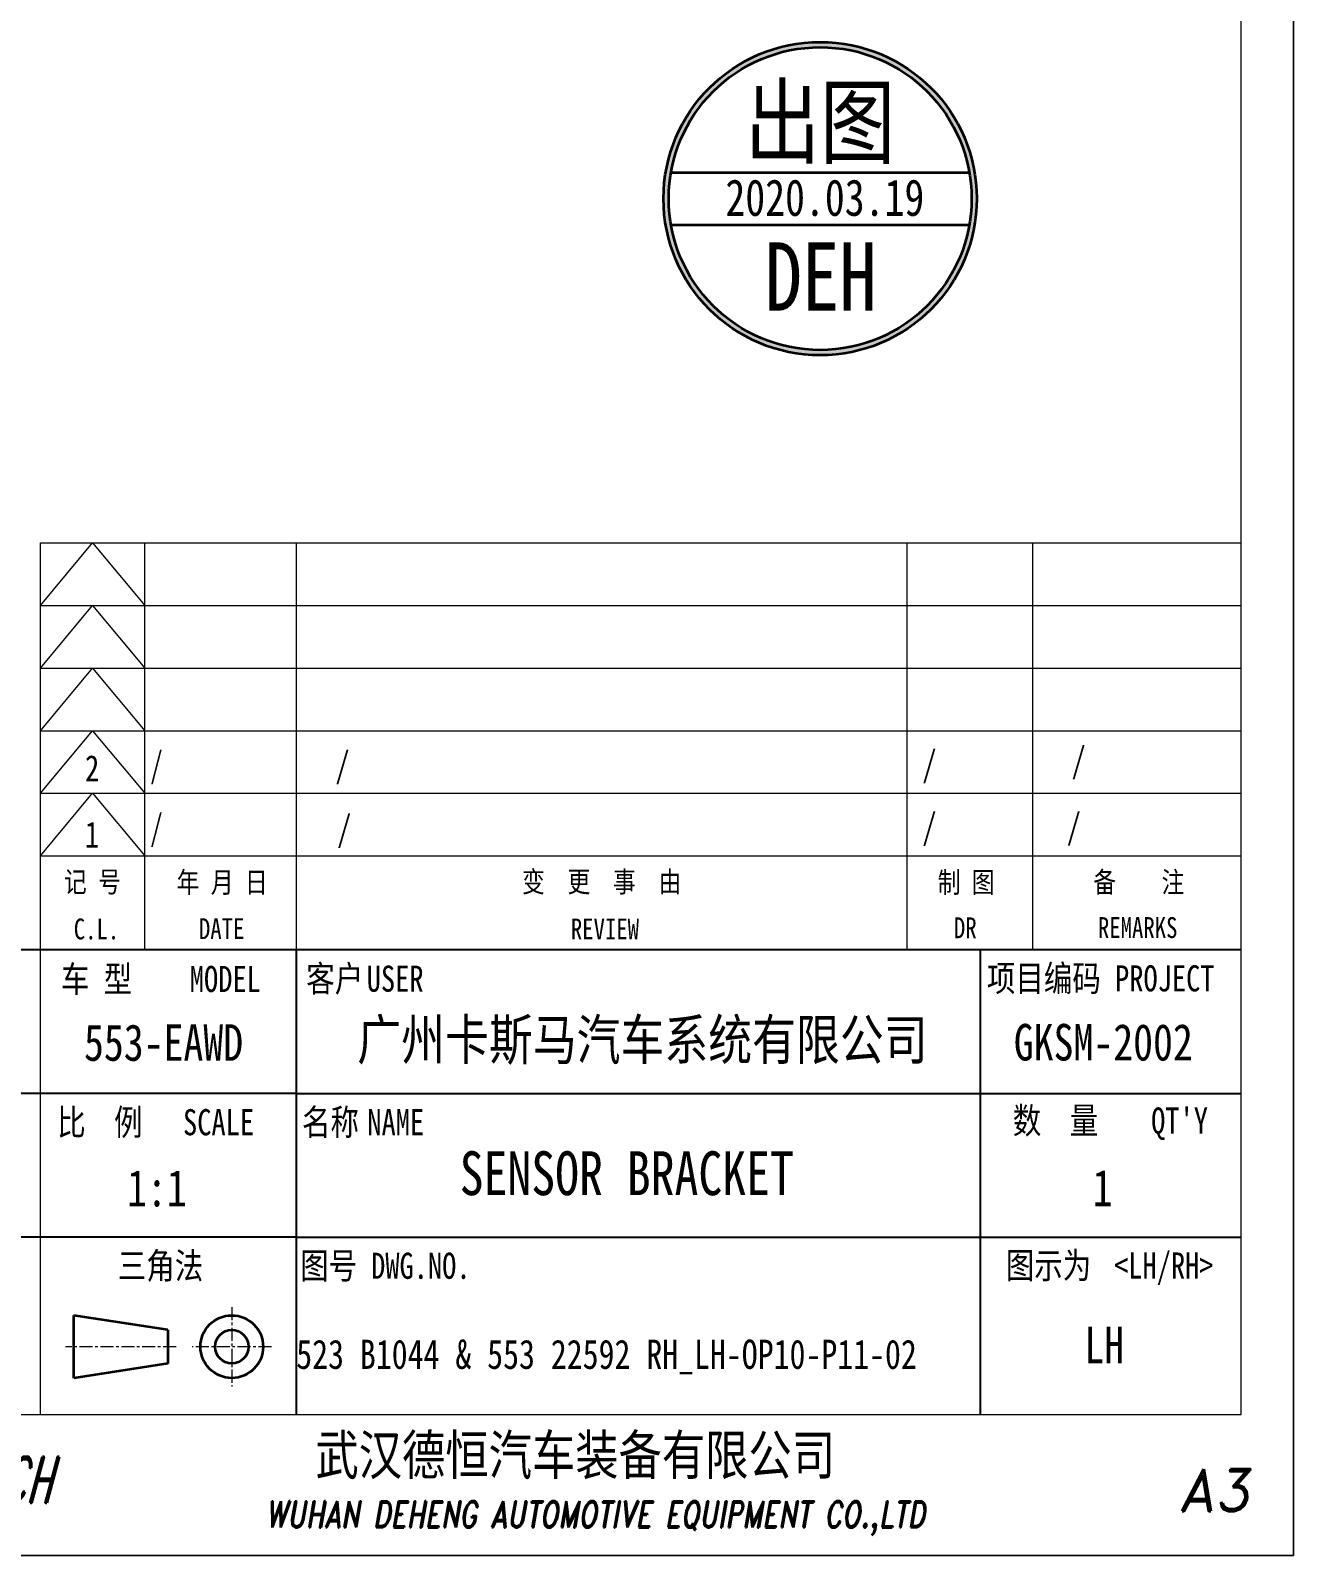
# Model space of a CAD drawing. Header units: millimetres. Extents: x -50143 to 104182, y -50696 to 54072.
# Drawn here: x -49248.6 to -49127.7, y 40741.1 to 40887.2 of the extents above; entities that cross this region are included whole.
import ezdxf
from ezdxf.enums import TextEntityAlignment as Align

# ---------------------------------------------------------------- set-up
doc = ezdxf.new("R2010")
doc.units = ezdxf.units.MM
doc.header["$LTSCALE"] = 0.5
doc.linetypes.add('AM_ISO08W050x2', pattern=[9, 6, -0.75, 1.5, -0.75])
doc.linetypes.add('CENTER', pattern=[2, 1.25, -0.25, 0.25, -0.25])
for name, color, linetype, lineweight in [('中心线', 2, 'AM_ISO08W050x2', 18), ('印章专用-出图', 1, 'Continuous', 80), ('图框', 7, 'Continuous', 18)]:
    doc.layers.add(name, color=color, linetype=linetype, lineweight=lineweight)
for name, color, linetype in [('图\\M+19E79\\M+195B6\\M+18E9A', 7, 'Continuous'), ('图号', 7, 'Continuous'), ('图名', 7, 'Continuous'), ('数量', 7, 'Continuous'), ('车型', 7, 'Continuous')]:
    doc.layers.add(name, color=color, linetype=linetype)
doc.layers.add('打印', color=7, linetype='Continuous', lineweight=15, plot=False)
doc.layers.add('打印-禁用', color=7, linetype='Continuous', lineweight=15, plot=False)
doc.styles.add('国标', font='simfang.ttf', dxfattribs={"width": 0.8})
doc.styles.add('标题\\M+18E9A', font='romand.shx', dxfattribs={"oblique": 10, "bigfont": 'bigfont.shx'})

# ---------------------------------------------------------------- blocks, each defined once
blk = doc.blocks.new('GZDEH零件A3图框V01版')
at = {"layer": '中心线', "color": 1, "linetype": 'CENTER', "lineweight": 5, "ltscale": 2}
for p, q in [((3175.82, -1822.66), (3175.82, -1830.26)), ((3170.49, -1826.46), (3159.89, -1826.46)), ((3179.62, -1826.46), (3172.02, -1826.46))]:
    blk.add_line(p, q, dxfattribs=at)
at = {"layer": '图\\M+19E79\\M+195B6\\M+18E9A', "color": 7}
blk.add_line((3272.49, -1788.46), (3092.49, -1788.46), dxfattribs=at)
at = {"layer": '图\\M+19E79\\M+195B6\\M+18E9A', "color": 9}
for p, q in [((3272.49, -1788.46), (3092.49, -1788.46)), ((3181.99, -1788.46), (3181.99, -1832.96)), ((3247.49, -1788.46), (3247.49, -1832.96)), ((3181.99, -1802.21), (3092.49, -1802.21)), ((3181.99, -1802.21), (3272.49, -1802.21)), ((3181.99, -1815.96), (3092.49, -1815.96)), ((3181.99, -1815.96), (3272.49, -1815.96))]:
    blk.add_line(p, q, dxfattribs=at)
at = {"layer": '图框', "linetype": 'Continuous'}
for p, q in [((3272.49, -1832.96), (3272.49, -1554.46)), ((3157.49, -1749.46), (3272.49, -1749.46)), ((3157.49, -1832.96), (3157.49, -1749.46)), ((2882.49, -1832.96), (3272.49, -1832.96))]:
    blk.add_line(p, q, dxfattribs=at)
at = {"layer": '图框', "color": 9}
for p, q in [((3157.49, -1755.46), (3162.49, -1749.46)), ((3162.49, -1749.46), (3167.49, -1755.46)), ((3167.49, -1788.46), (3167.49, -1749.46)), ((3240.49, -1788.46), (3240.49, -1749.46)), ((3252.49, -1749.46), (3252.49, -1788.46)), ((3157.49, -1755.46), (3272.49, -1755.46)), ((3157.49, -1761.46), (3162.49, -1755.46)), ((3162.49, -1755.46), (3167.49, -1761.46)), ((3157.49, -1761.46), (3272.49, -1761.46)), ((3157.49, -1767.46), (3162.49, -1761.46)), ((3162.49, -1761.46), (3167.49, -1767.46)), ((3157.49, -1767.46), (3272.49, -1767.46)), ((3157.49, -1773.46), (3162.49, -1767.46)), ((3162.49, -1767.46), (3167.49, -1773.46)), ((3157.49, -1773.46), (3272.49, -1773.46)), ((3157.49, -1779.46), (3162.49, -1773.46)), ((3162.49, -1773.46), (3167.49, -1779.46)), ((3157.49, -1779.46), (3272.49, -1779.46))]:
    blk.add_line(p, q, dxfattribs=at)
at = {"layer": '图框', "color": 9, "linetype": 'Continuous'}
blk.add_line((3181.99, -1749.46), (3181.99, -1832.96), dxfattribs=at)
at = {"layer": '图框', "color": 2, "linetype": 'ByBlock', "lineweight": 35}
for p, q in [((3169.69, -1824.86), (3160.69, -1823.46)), ((3160.69, -1829.46), (3160.69, -1823.46)), ((3169.69, -1824.86), (3169.69, -1828.06)), ((3169.69, -1828.06), (3160.69, -1829.46))]:
    blk.add_line(p, q, dxfattribs=at)
for radius in [3, 1.6]:
    blk.add_circle((3175.82, -1826.46), radius, dxfattribs=at)
at = {"layer": '打印-禁用', "linetype": 'Continuous'}
for p, q in [((3277.49, -1846.46), (3277.49, -1549.46)), ((2857.49, -1846.46), (3277.49, -1846.46))]:
    blk.add_line(p, q, dxfattribs=at)
at = {"layer": '图\\M+19E79\\M+195B6\\M+18E9A', "color": 9, "style": '国标', "width": 0.8}
for s, p in [('车 型', (3162.87, -1791.2)), ('MODEL', (3175.2, -1791.24))]:
    blk.add_text(s, height=2.5, dxfattribs=at).set_placement(p, align=Align.MIDDLE)
for s, p in [('客户', (3185.68, -1792.46)), ('USER', (3191.46, -1792.46))]:
    blk.add_text(s, height=2.5, dxfattribs=at).set_placement(p, align=Align.CENTER)
for s, p in [('项目编码 PROJECT', (3248.13, -1792.43)), ('比  例\u3000', (3159.1, -1806.21)), ('SCALE', (3171.15, -1806.21)), ('名称\u3000', (3182.54, -1806.21)), ('NAME', (3188.8, -1806.21)), ('数  量', (3250.61, -1806.05)), ("QT'Y ", (3263.86, -1806.05)), ('三角法', (3164.9, -1819.96)), ('图号', (3182.36, -1819.96)), ('DWG.NO.', (3189.16, -1819.96)), ('图示为', (3249.94, -1819.93)), ('<LH/RH>', (3260.31, -1819.93))]:
    blk.add_text(s, height=2.5, dxfattribs=at).set_placement(p)
at = {"layer": '图\\M+19E79\\M+195B6\\M+18E9A', "color": 7, "lineweight": -3, "style": '国标', "width": 0.8}
blk.add_text('武汉德恒汽车装备有限公司', height=3.8, dxfattribs=at).set_placement((3183.83, -1838.73))
at = {"layer": '图\\M+19E79\\M+195B6\\M+18E9A', "color": 7, "style": '标题\\M+18E9A'}
for s, height, oblique, width, p in [('DEH-TECH', 4.4, 15, 0.6, (3149.16, -1839.21)), ('WUHAN DEHENG AUTOMOTIVE EQUIPMENT CO.,LTD ', 2.5, 10, 0.75, (3211.26, -1842.9))]:
    blk.add_text(s, height=height, dxfattribs=dict(at, oblique=oblique, width=width)).set_placement(p, align=Align.MIDDLE)
at = {"layer": '图\\M+19E79\\M+195B6\\M+18E9A', "color": 7, "style": '标题\\M+18E9A', "oblique": 10}
blk.add_text('A3', height=4, dxfattribs=at).set_placement((3269.91, -1840.2), align=Align.MIDDLE)
at = {"layer": '图框', "color": 9, "style": '国标', "width": 0.8}
for s, p in [('记 号', (3162.47, -1782.94)), ('年 月 日', (3174.9, -1782.98)), ('变  更  事  由', (3211.24, -1782.93)), ('C.L.', (3162.86, -1787.45)), ('DATE', (3174.85, -1787.42)), ('REVIEW', (3211.55, -1787.45))]:
    blk.add_text(s, height=2, dxfattribs=at).set_placement(p, align=Align.CENTER)
for s, p in [('制 图', (3246.15, -1781.95)), ('备    注', (3262.68, -1781.92)), ('DR', (3246.06, -1786.34)), ('REMARKS', (3262.57, -1786.32))]:
    blk.add_text(s, height=2, dxfattribs=at).set_placement(p, align=Align.MIDDLE)
blk = doc.blocks.new('DEH A3')
at = {"layer": '图框'}
blk.add_blockref('GZDEH零件A3图框V01版', (-2857.49, 1846.46), dxfattribs=at)
blk = doc.blocks.new('出图章')
at = {"layer": '印章专用-出图'}
h = blk.add_hatch(color=256, dxfattribs=at)
h.paths.add_polyline_path([(15, 0, 1), (-15, 0, 1)])
h.paths.add_polyline_path([(14.5, 0, 1), (-14.5, 0, 1)], flags=16)
h.paths.add_polyline_path([(-7.31, -12.35), (7.41, -12.35), (7.41, -2.73), (-7.31, -2.73)], flags=8)
at = {"layer": '印章专用-出图', "lineweight": 35}
for p, q in [((-14.28, 2.5), (14.28, 2.5)), ((-14.28, -2.5), (14.28, -2.5))]:
    blk.add_line(p, q, dxfattribs=at)
for radius in [15, 14.5]:
    blk.add_circle((0, 0), radius, dxfattribs=at)
at = {"layer": '印章专用-出图', "color": 4, "style": '国标', "width": 0.8}
blk.add_text('DEH', height=6.562, dxfattribs=at).set_placement((0.05, -10.74), align=Align.CENTER)
at = {"layer": '印章专用-出图', "color": 3, "style": '国标', "width": 0.8}
blk.add_attdef('出图', text='', height=6.6, dxfattribs=at).set_placement((0, 7.35), align=Align.MIDDLE_CENTER)
at = {"layer": '印章专用-出图', "color": 2, "style": '国标', "width": 0.8}
blk.add_attdef('XXXX.XX.XX', text='', height=3.5, dxfattribs=at).set_placement((0.45, 0.1), align=Align.MIDDLE_CENTER)
blk = doc.blocks.new('YZ-CT')
at = {"layer": '印章专用-出图'}
blk.add_blockref('出图章', (0.63, 0), dxfattribs=at).add_auto_attribs({'出图': '出图', 'XXXX.XX.XX': '2020.03.19'})

msp = doc.modelspace()

# ---------------------------------------------------------------- linework, layer by layer
at = {"layer": '打印'}
msp.add_lwpolyline([(-49547.671, 41038.105), (-49127.671, 41038.105), (-49127.671, 40741.105), (-49547.671, 40741.105)], close=True, dxfattribs=at)

# ---------------------------------------------------------------- block references
at = {"layer": '印章专用-出图'}
msp.add_blockref('YZ-CT', (-49173.629, 40871.064), dxfattribs=at)
at = {"layer": '图框'}
msp.add_blockref('DEH A3', (-49547.671, 40741.105), dxfattribs=at)

# ---------------------------------------------------------------- texts
at = {"layer": '图\\M+19E79\\M+195B6\\M+18E9A', "color": 3, "style": '国标'}
for s, height, width, p in [('/', 2.5, 0.705904, (-49237.161, 40815.577)), ('/', 2.5, 0.8, (-49219.425, 40815.577)), ('/', 2.5, 0.8, (-49163.22, 40815.675)), ('/', 2.5, 0.8, (-49148.925, 40816.046)), ('2', 2.5, 0.8, (-49243.393, 40815.261)), ('1', 2.5, 0.8, (-49243.404, 40808.901)), ('/', 2.5, 0.705904, (-49237.161, 40809.577)), ('/', 2.5, 0.8, (-49219.253, 40809.492)), ('/', 2.5, 0.8, (-49163.22, 40809.675)), ('/', 2.5, 0.8, (-49149.389, 40809.686)), ('广州卡斯马汽车系统有限公司', 3.85, 0.8, (-49217.326, 40788.586)), ('GKSM-2002', 3.5, 0.8, (-49154.454, 40788.515)), ('1:1', 3.5, 0.8, (-49239.37, 40774.538))]:
    msp.add_text(s, height=height, dxfattribs=dict(at, width=width)).set_placement(p)
at = {"layer": '图\\M+19E79\\M+195B6\\M+18E9A', "color": 3, "style": '国标', "width": 0.8}
msp.add_text('LH', height=3.5, dxfattribs=at).set_placement((-49145.799, 40759.521), align=Align.CENTER)
at = {"layer": '图号', "color": 3, "style": '国标', "width": 0.8}
msp.add_text('523 B1044 & 553 22592 RH_LH-OP10-P11-02', height=2.8, dxfattribs=at).set_placement((-49223.171, 40758.978))
at = {"layer": '图名', "color": 3, "style": '国标', "width": 0.8}
msp.add_text('SENSOR BRACKET', height=4.2, dxfattribs=at).set_placement((-49191.519, 40775.618), align=Align.CENTER)
at = {"layer": '数量', "color": 3, "style": '国标', "width": 0.8}
msp.add_text('1', height=3.5, dxfattribs=at).set_placement((-49145.953, 40774.553), align=Align.CENTER)
at = {"layer": '车型', "color": 3, "style": '国标', "width": 0.8}
msp.add_text('553-EAWD', height=3.5, dxfattribs=at).set_placement((-49235.876, 40788.486), align=Align.CENTER)

doc.saveas('drawing.dxf')
